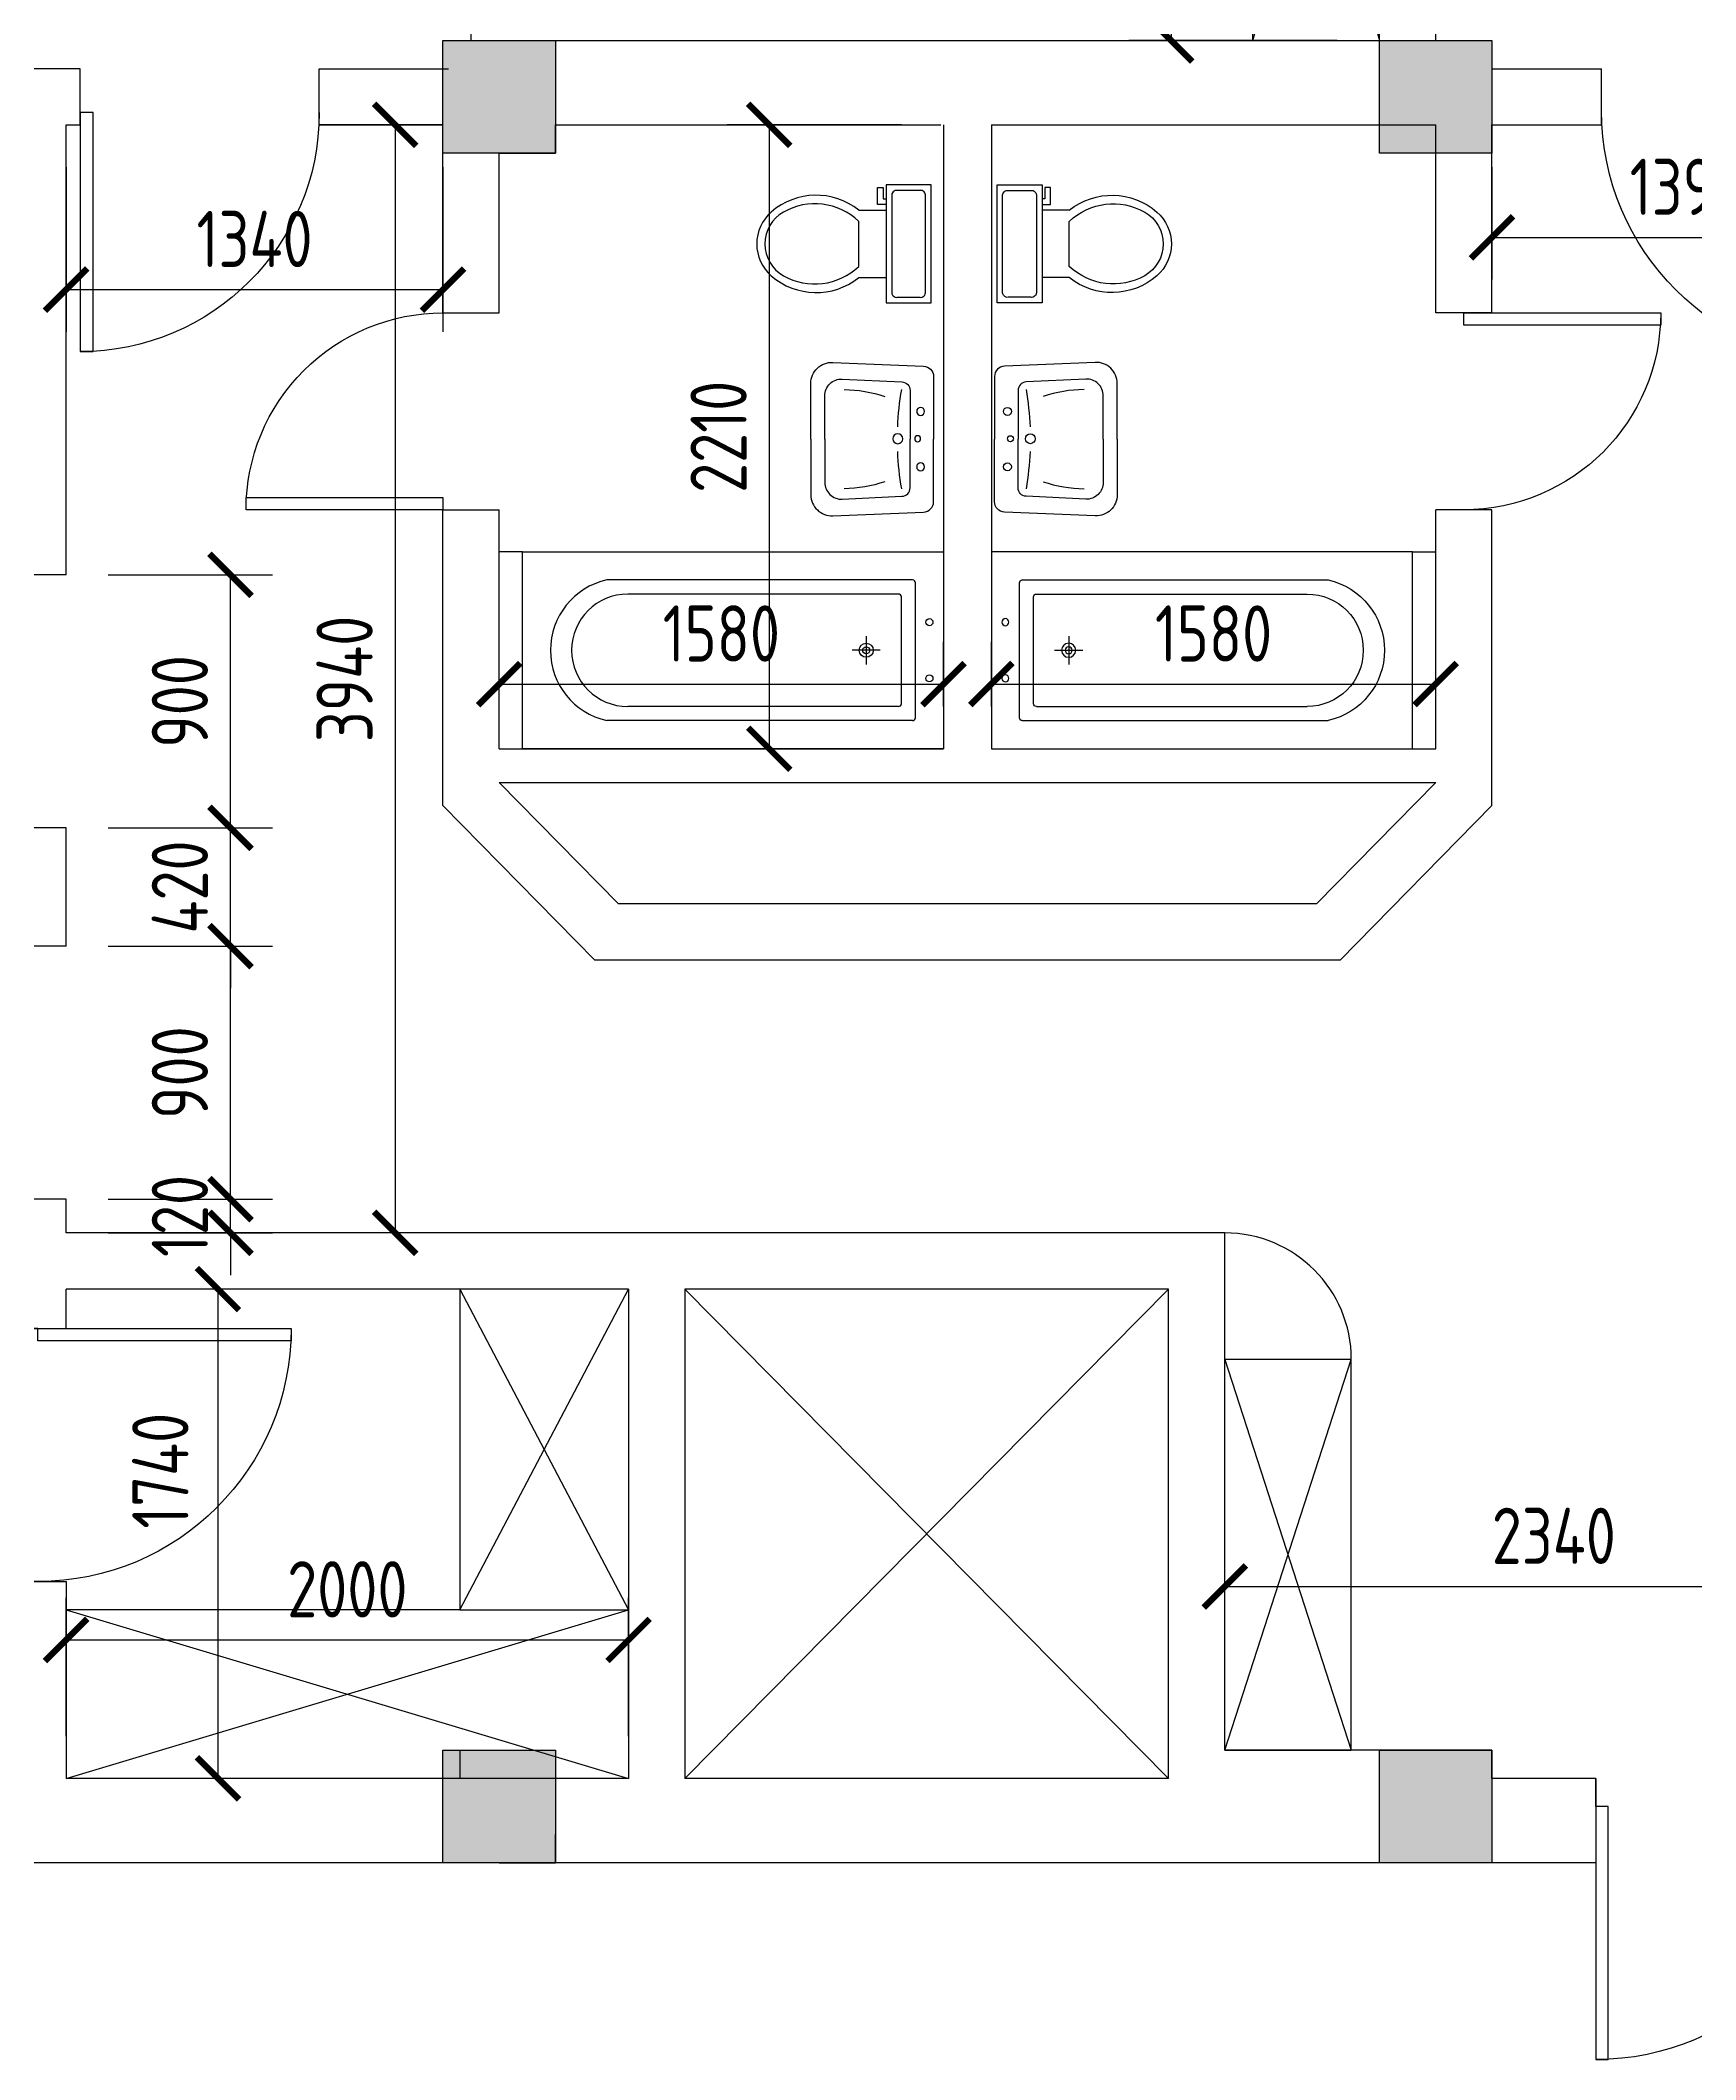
# Model space of a CAD drawing. Header units: millimetres. Extents: x -32476 to 97997, y 23196 to 53777.
# Drawn here: x 46939 to 52825, y 35025 to 42206 of the extents above; entities that cross this region are included whole.
import ezdxf

# ---------------------------------------------------------------- set-up
doc = ezdxf.new("R2010")
doc.units = ezdxf.units.MM
doc.layers.get('Defpoints').update_dxf_attribs({"color": 140})
doc.styles.add('Arch-Dim', font='romans.shx', dxfattribs={"width": 0.75})
doc.dimstyles.new('Annotative-UK', dxfattribs={"dimscale": 0, "dimtxt": 2.5, "dimasz": 1.5, "dimexe": 1.5, "dimexo": 1.5, "dimgap": 0.8, "dimtad": 1, "dimdec": 0, "dimdsep": 46, "dimtxsty": 'Arch-Dim', "dimblk": 'ARCHTICK', "dimcen": 2.5, "dimadec": 1, "dimazin": 2, "dimtfac": 1, "dimtdec": 0, "dimtix": 1, "dimtmove": 2, "dimatfit": 3, "dimfxl": 1, "dimtolj": 1, "dimtzin": 0, "dimarcsym": 0})

# ---------------------------------------------------------------- blocks, each defined once
blk = doc.blocks.new('*U8')
for p, q in [((-900, 0), (-900, 100)), ((0, 0), (0, 100))]:
    blk.add_line(p, q)
blk.add_lwpolyline([(0, 0), (0, -900), (-43.75, -900), (-43.75, 0)], close=True)
blk.add_arc((0, 0), 900, 180, 270)
blk = doc.blocks.new('*U189')
for p, q in [((-800, 0), (-800, 100)), ((0, 0), (0, 100))]:
    blk.add_line(p, q)
blk.add_lwpolyline([(0, 0), (0, -800), (-43.75, -800), (-43.75, 0)], close=True)
blk.add_arc((0, 0), 800, 180, 270)
blk = doc.blocks.new('*U245')
for p, q in [((0, 0), (0, 100)), ((700, 0), (700, 100))]:
    blk.add_line(p, q)
blk.add_lwpolyline([(0, 0), (0, -700), (43.75, -700), (43.75, 0)], close=True)
blk.add_arc((0, 0), 700, 270, 0)
blk = doc.blocks.new('toilet-6')
at = {"color": 0, "linetype": 'ByBlock'}
for p, q in [((-0.21, -0.02), (-0.21, -0.18)), ((0.21, -0.02), (-0.21, -0.02)), ((-0.19, -0.06), (-0.19, -0.14)), ((0.17, -0.04), (-0.17, -0.04)), ((0.19, -0.14), (0.19, -0.06)), ((0.21, -0.18), (0.21, -0.02)), ((-0.21, -0.18), (0.21, -0.18)), ((-0.2, -0.21), (-0.2, -0.19)), ((-0.2, -0.19), (-0.16, -0.19)), ((-0.14, -0.21), (-0.2, -0.21)), ((-0.17, -0.16), (0.17, -0.16)), ((-0.16, -0.19), (-0.16, -0.18)), ((-0.14, -0.18), (-0.14, -0.21)), ((-0.12, -0.277), (-0.12, -0.18)), ((0.12, -0.277), (0.12, -0.18)), ((0.08, -0.277), (-0.08, -0.277))]:
    blk.add_line(p, q, dxfattribs=at)
for centre, radius, start, end in [((-0.1725, -0.0575), 0.0177, 81.8699, 188.1301), ((0.1725, -0.0575), 0.0177, 351.8699, 98.1301), ((-0.1725, -0.1425), 0.0177, 171.8699, 278.1301), ((0.1725, -0.1425), 0.0177, 261.8699, 8.1301), ((0.0704, -0.4286), 0.2434, 141.46911, 221.07891), ((0.084, -0.4334), 0.2266, 136.36773, 209.57645), ((-0.084, -0.4334), 0.2266, 330.42328, 43.63209), ((-0.0704, -0.4286), 0.2434, 318.92086, 38.53071), ((0, -0.481), 0.13, 209.57645, 330.42328), ((0, -0.49), 0.15, 221.07891, 318.92086)]:
    blk.add_arc(centre, radius, start, end, dxfattribs=at)
blk = doc.blocks.new('fdhgjmkhj')
for points in [[(100873.7, 40846.8), (100675.7, 40846.8, -0.426121), (100600.9, 40924.8), (100614, 41247.3, -0.402405), (100651.4, 41283.2), (100873.7, 41283.2)], [(100873.7, 40846.8), (101071.7, 40846.8, 0.426121), (101146.6, 40924.8), (101133.5, 41247.3, 0.402405), (101096.1, 41283.2), (100873.7, 41283.2)], [(100873.7, 40896.4), (100719.9, 40896.4, -0.426121), (100660, 40958.7), (100670.5, 41170.7, -0.402405), (100700.4, 41199.5), (100873.7, 41199.5)], [(100873.7, 40896.4), (101027.5, 40896.4, 0.426121), (101087.4, 40958.7), (101077, 41170.7, 0.402405), (101047, 41199.5), (100873.7, 41199.5)]]:
    blk.add_lwpolyline(points, format="xyb")
for centre, radius in [((100775.1, 41237.2), 14.1), ((100875.1, 41226.6), 10.6), ((100972.4, 41237.2), 14.1), ((100875.1, 41155.8), 17.7)]:
    blk.add_circle(centre, radius)
for centre, radius, start, end in [((100865.2, 42114.4), 959.2, 259.92163, 267.89554), ((100882.3, 42114.4), 959.2, 272.10446, 280.07837), ((101159, 40960.6), 461.6, 161.14858, 179.49261), ((100588.5, 40960.6), 461.6, 0.50739, 18.85142)]:
    blk.add_arc(centre, radius, start, end)
blk = doc.blocks.new('*U37')
for p, q in [((0, 0), (0, 100)), ((900, 0), (900, 100))]:
    blk.add_line(p, q)
blk.add_lwpolyline([(0, 0), (0, -900), (43.75, -900), (43.75, 0)], close=True)
blk.add_arc((0, 0), 900, 270, 0)
blk = doc.blocks.new('*U246')
for p, q in [((-700, 0), (-700, -100)), ((0, 0), (0, -100))]:
    blk.add_line(p, q)
blk.add_lwpolyline([(0, 0), (0, 700), (-43.75, 700), (-43.75, 0)], close=True)
blk.add_arc((0, 0), 700, 90, 180)
blk = doc.blocks.new('_ArchTick')
at = {"color": 0, "linetype": 'ByBlock', "const_width": 0.15}
blk.add_lwpolyline([(-0.5, -0.5), (0.5, 0.5)], dxfattribs=at)
blk = doc.blocks.new('*D63')
at = {"color": 0, "lineweight": -2, "transparency": 16777216}
for p, q in [((47030.4, 36175), (47030.4, 36667.5)), ((49030.4, 36175), (49030.4, 36667.5)), ((47030.4, 36517.5), (49030.4, 36517.5))]:
    blk.add_line(p, q, dxfattribs=at)
at = {"layer": 'Defpoints', "color": 0, "transparency": 16777216}
for p in [(49030.4, 36517.5), (47030.4, 36025), (49030.4, 36025)]:
    blk.add_point(p, dxfattribs=at)
at = {"color": 0, "lineweight": -2, "transparency": 16777216, "xscale": 150, "yscale": 150, "zscale": 150, "rotation": 180}
blk.add_blockref('_ArchTick', (47030.4, 36517.5), dxfattribs=at)
at = {"color": 0, "lineweight": -2, "transparency": 16777216, "xscale": 150, "yscale": 150, "zscale": 150}
blk.add_blockref('_ArchTick', (49030.4, 36517.5), dxfattribs=at)
at = {"color": 0, "transparency": 16777216, "insert": (48030.4, 36697.5), "char_height": 200, "attachment_point": 5, "style": 'Arch-Dim'}
blk.add_mtext('\\A1;2000', dxfattribs=at)
blk = doc.blocks.new('*D64')
at = {"color": 0, "lineweight": -2, "transparency": 16777216}
for p, q in [((48880.4, 37765), (47420.4, 37765)), ((47570.4, 37765), (47570.4, 36025)), ((48880.4, 36025), (47420.4, 36025))]:
    blk.add_line(p, q, dxfattribs=at)
at = {"layer": 'Defpoints', "color": 0, "transparency": 16777216}
for p in [(49030.4, 37765), (47570.4, 36025), (49030.4, 36025)]:
    blk.add_point(p, dxfattribs=at)
at = {"color": 0, "lineweight": -2, "transparency": 16777216, "xscale": 150, "yscale": 150, "zscale": 150}
for p, rotation in [((47570.4, 37765), 90), ((47570.4, 36025), 270)]:
    blk.add_blockref('_ArchTick', p, dxfattribs=dict(at, rotation=rotation))
at = {"color": 0, "transparency": 16777216, "insert": (47365.4, 37119.1), "char_height": 200, "attachment_point": 5, "rotation": 90, "style": 'Arch-Dim'}
blk.add_mtext('\\A1;1740', dxfattribs=at)
blk = doc.blocks.new('*D67')
at = {"color": 0, "lineweight": -2, "transparency": 16777216}
for p, q in [((40750.4, 42255), (40750.4, 42677.5)), ((48470.4, 42355), (48470.4, 42677.5)), ((40750.4, 42527.5), (48470.4, 42527.5))]:
    blk.add_line(p, q, dxfattribs=at)
at = {"layer": 'Defpoints', "color": 0, "transparency": 16777216}
for p in [(48470.4, 42527.5), (48470.4, 42205), (40750.4, 42105)]:
    blk.add_point(p, dxfattribs=at)
at = {"color": 0, "lineweight": -2, "transparency": 16777216, "xscale": 150, "yscale": 150, "zscale": 150, "rotation": 180}
blk.add_blockref('_ArchTick', (40750.4, 42527.5), dxfattribs=at)
at = {"color": 0, "lineweight": -2, "transparency": 16777216, "xscale": 150, "yscale": 150, "zscale": 150}
blk.add_blockref('_ArchTick', (48470.4, 42527.5), dxfattribs=at)
at = {"color": 0, "transparency": 16777216, "insert": (44610.4, 42707.5), "char_height": 200, "attachment_point": 5, "style": 'Arch-Dim'}
blk.add_mtext('\\A1;7720', dxfattribs=at)
blk = doc.blocks.new('*D69')
at = {"color": 0, "lineweight": -2, "transparency": 16777216}
for p, q in [((50000.4, 41905), (49380.5, 41905)), ((49530.5, 41905), (49530.5, 39686.8)), ((50000.4, 39686.8), (49380.5, 39686.8))]:
    blk.add_line(p, q, dxfattribs=at)
at = {"layer": 'Defpoints', "color": 0, "transparency": 16777216}
for p in [(50150.4, 41905), (49530.5, 39686.8), (50150.4, 39686.8)]:
    blk.add_point(p, dxfattribs=at)
at = {"color": 0, "lineweight": -2, "transparency": 16777216, "xscale": 150, "yscale": 150, "zscale": 150}
for p, rotation in [((49530.5, 41905), 90), ((49530.5, 39686.8), 270)]:
    blk.add_blockref('_ArchTick', p, dxfattribs=dict(at, rotation=rotation))
at = {"color": 0, "transparency": 16777216, "insert": (49350.5, 40795.9), "char_height": 200, "attachment_point": 5, "rotation": 90, "style": 'Arch-Dim'}
blk.add_mtext('\\A1;2210', dxfattribs=at)
blk = doc.blocks.new('*D70')
at = {"color": 0, "lineweight": -2, "transparency": 16777216}
for p, q in [((48570.4, 39836.8), (48570.4, 40066.5)), ((50150.4, 39836.8), (50150.4, 40066.5)), ((48570.4, 39916.5), (50150.4, 39916.5))]:
    blk.add_line(p, q, dxfattribs=at)
at = {"layer": 'Defpoints', "color": 0, "transparency": 16777216}
for p in [(50150.4, 39916.5), (48570.4, 39686.8), (50150.4, 39686.8)]:
    blk.add_point(p, dxfattribs=at)
at = {"color": 0, "lineweight": -2, "transparency": 16777216, "xscale": 150, "yscale": 150, "zscale": 150, "rotation": 180}
blk.add_blockref('_ArchTick', (48570.4, 39916.5), dxfattribs=at)
at = {"color": 0, "lineweight": -2, "transparency": 16777216, "xscale": 150, "yscale": 150, "zscale": 150}
blk.add_blockref('_ArchTick', (50150.4, 39916.5), dxfattribs=at)
at = {"color": 0, "transparency": 16777216, "insert": (49360.4, 40096.5), "char_height": 200, "attachment_point": 5, "style": 'Arch-Dim'}
blk.add_mtext('\\A1;1580', dxfattribs=at)
blk = doc.blocks.new('*D71')
at = {"color": 0, "lineweight": -2, "transparency": 16777216}
for p, q in [((50320.4, 39836.8), (50320.4, 40066.5)), ((51900.4, 39836.8), (51900.4, 40066.5)), ((50320.4, 39916.5), (51900.4, 39916.5))]:
    blk.add_line(p, q, dxfattribs=at)
at = {"layer": 'Defpoints', "color": 0, "transparency": 16777216}
for p in [(51900.4, 39916.5), (50320.4, 39686.8), (51900.4, 39686.8)]:
    blk.add_point(p, dxfattribs=at)
at = {"color": 0, "lineweight": -2, "transparency": 16777216, "xscale": 150, "yscale": 150, "zscale": 150, "rotation": 180}
blk.add_blockref('_ArchTick', (50320.4, 39916.5), dxfattribs=at)
at = {"color": 0, "lineweight": -2, "transparency": 16777216, "xscale": 150, "yscale": 150, "zscale": 150}
blk.add_blockref('_ArchTick', (51900.4, 39916.5), dxfattribs=at)
at = {"color": 0, "transparency": 16777216, "insert": (51110.4, 40096.5), "char_height": 200, "attachment_point": 5, "style": 'Arch-Dim'}
blk.add_mtext('\\A1;1580', dxfattribs=at)
blk = doc.blocks.new('*D73')
at = {"color": 0, "lineweight": -2, "transparency": 16777216}
for p, q in [((51900.4, 42355), (51900.4, 44942)), ((59610.4, 42455), (59610.4, 44942)), ((51900.4, 44792), (59610.4, 44792))]:
    blk.add_line(p, q, dxfattribs=at)
at = {"layer": 'Defpoints', "color": 0, "transparency": 16777216}
for p in [(59610.4, 44792), (59610.4, 42305), (51900.4, 42205)]:
    blk.add_point(p, dxfattribs=at)
at = {"color": 0, "lineweight": -2, "transparency": 16777216, "xscale": 150, "yscale": 150, "zscale": 150, "rotation": 180}
blk.add_blockref('_ArchTick', (51900.4, 44792), dxfattribs=at)
at = {"color": 0, "lineweight": -2, "transparency": 16777216, "xscale": 150, "yscale": 150, "zscale": 150}
blk.add_blockref('_ArchTick', (59610.4, 44792), dxfattribs=at)
at = {"color": 0, "transparency": 16777216, "insert": (55755.4, 44972), "char_height": 200, "attachment_point": 5, "style": 'Arch-Dim'}
blk.add_mtext('\\A1;7710', dxfattribs=at)
blk = doc.blocks.new('*D76')
at = {"color": 0, "lineweight": -2, "transparency": 16777216}
for p, q in [((51550.4, 44245), (50809.6, 44245)), ((50959.6, 44245), (50959.6, 42205)), ((51550.4, 42205), (50809.6, 42205))]:
    blk.add_line(p, q, dxfattribs=at)
at = {"layer": 'Defpoints', "color": 0, "transparency": 16777216}
for p in [(51700.4, 44245), (50959.6, 42205), (51700.4, 42205)]:
    blk.add_point(p, dxfattribs=at)
at = {"color": 0, "lineweight": -2, "transparency": 16777216, "xscale": 150, "yscale": 150, "zscale": 150}
for p, rotation in [((50959.6, 44245), 90), ((50959.6, 42205), 270)]:
    blk.add_blockref('_ArchTick', p, dxfattribs=dict(at, rotation=rotation))
at = {"color": 0, "transparency": 16777216, "insert": (50779.6, 43225), "char_height": 200, "attachment_point": 5, "rotation": 90, "style": 'Arch-Dim'}
blk.add_mtext('\\A1;2040', dxfattribs=at)
blk = doc.blocks.new('*D77')
at = {"color": 0, "lineweight": -2, "transparency": 16777216}
for p, q in [((51150.4, 36275), (51150.4, 36857.6)), ((53490.4, 36175), (53490.4, 36857.6)), ((51150.4, 36707.6), (53490.4, 36707.6))]:
    blk.add_line(p, q, dxfattribs=at)
at = {"layer": 'Defpoints', "color": 0, "transparency": 16777216}
for p in [(53490.4, 36707.6), (51150.4, 36125), (53490.4, 36025)]:
    blk.add_point(p, dxfattribs=at)
at = {"color": 0, "lineweight": -2, "transparency": 16777216, "xscale": 150, "yscale": 150, "zscale": 150, "rotation": 180}
blk.add_blockref('_ArchTick', (51150.4, 36707.6), dxfattribs=at)
at = {"color": 0, "lineweight": -2, "transparency": 16777216, "xscale": 150, "yscale": 150, "zscale": 150}
blk.add_blockref('_ArchTick', (53490.4, 36707.6), dxfattribs=at)
at = {"color": 0, "transparency": 16777216, "insert": (52320.4, 36887.6), "char_height": 200, "attachment_point": 5, "style": 'Arch-Dim'}
blk.add_mtext('\\A1;2340', dxfattribs=at)
blk = doc.blocks.new('*D79')
at = {"color": 0, "lineweight": -2, "transparency": 16777216}
for p, q in [((48220.4, 41905), (48050.6, 41905)), ((48200.6, 41905), (48200.6, 37965)), ((48220.4, 37965), (48050.6, 37965))]:
    blk.add_line(p, q, dxfattribs=at)
at = {"layer": 'Defpoints', "color": 0, "transparency": 16777216}
for p in [(48370.4, 41905), (48200.6, 37965), (48370.4, 37965)]:
    blk.add_point(p, dxfattribs=at)
at = {"color": 0, "lineweight": -2, "transparency": 16777216, "xscale": 150, "yscale": 150, "zscale": 150}
for p, rotation in [((48200.6, 41905), 90), ((48200.6, 37965), 270)]:
    blk.add_blockref('_ArchTick', p, dxfattribs=dict(at, rotation=rotation))
at = {"color": 0, "transparency": 16777216, "insert": (48020.6, 39935), "char_height": 200, "attachment_point": 5, "rotation": 90, "style": 'Arch-Dim'}
blk.add_mtext('\\A1;3940', dxfattribs=at)
blk = doc.blocks.new('*D80')
at = {"color": 0, "lineweight": -2, "transparency": 16777216}
for p, q in [((47030.448722, 41755), (47030.448722, 41169.433787)), ((48370.448722, 41755), (48370.448722, 41169.433787)), ((47030.448722, 41319.433787), (48370.448722, 41319.433787))]:
    blk.add_line(p, q, dxfattribs=at)
at = {"layer": 'Defpoints', "color": 0, "transparency": 16777216}
for p in [(47030.448722, 41905), (48370.448722, 41905), (48370.448722, 41319.433787)]:
    blk.add_point(p, dxfattribs=at)
at = {"color": 0, "lineweight": -2, "transparency": 16777216, "xscale": 150, "yscale": 150, "zscale": 150, "rotation": 180}
blk.add_blockref('_ArchTick', (47030.448722, 41319.433787), dxfattribs=at)
at = {"color": 0, "lineweight": -2, "transparency": 16777216, "xscale": 150, "yscale": 150, "zscale": 150}
blk.add_blockref('_ArchTick', (48370.448722, 41319.433787), dxfattribs=at)
at = {"color": 0, "transparency": 16777216, "insert": (47700.448722, 41499.433787), "char_height": 200, "attachment_point": 5, "style": 'Arch-Dim'}
blk.add_mtext('\\A1;1340', dxfattribs=at)
blk = doc.blocks.new('*D81')
at = {"color": 0, "lineweight": -2, "transparency": 16777216}
for p, q in [((47614.9, 38085), (47614.9, 38235)), ((47180.4, 38085), (47764.9, 38085)), ((47614.9, 37965), (47614.9, 38085)), ((47180.4, 37965), (47764.9, 37965)), ((47614.9, 37965), (47614.9, 37815))]:
    blk.add_line(p, q, dxfattribs=at)
at = {"layer": 'Defpoints', "color": 0, "transparency": 16777216}
for p in [(47030.4, 38085), (47614.9, 38085), (47030.4, 37965)]:
    blk.add_point(p, dxfattribs=at)
at = {"color": 0, "lineweight": -2, "transparency": 16777216, "xscale": 150, "yscale": 150, "zscale": 150}
for p, rotation in [((47614.9, 38085), 270), ((47614.9, 37965), 90)]:
    blk.add_blockref('_ArchTick', p, dxfattribs=dict(at, rotation=rotation))
at = {"color": 0, "transparency": 16777216, "insert": (47434.9, 38025), "char_height": 200, "attachment_point": 5, "rotation": 90, "style": 'Arch-Dim'}
blk.add_mtext('\\A1;120', dxfattribs=at)
blk = doc.blocks.new('*D82')
at = {"color": 0, "lineweight": -2, "transparency": 16777216}
for p, q in [((47180.4, 38985), (47764.9, 38985)), ((47614.9, 38085), (47614.9, 38985)), ((47180.4, 38085), (47764.9, 38085))]:
    blk.add_line(p, q, dxfattribs=at)
at = {"layer": 'Defpoints', "color": 0, "transparency": 16777216}
for p in [(47030.4, 38985), (47614.9, 38985), (47030.4, 38085)]:
    blk.add_point(p, dxfattribs=at)
at = {"color": 0, "lineweight": -2, "transparency": 16777216, "xscale": 150, "yscale": 150, "zscale": 150}
for p, rotation in [((47614.9, 38985), 90), ((47614.9, 38085), 270)]:
    blk.add_blockref('_ArchTick', p, dxfattribs=dict(at, rotation=rotation))
at = {"color": 0, "transparency": 16777216, "insert": (47434.9, 38535), "char_height": 200, "attachment_point": 5, "rotation": 90, "style": 'Arch-Dim'}
blk.add_mtext('\\A1;900', dxfattribs=at)
blk = doc.blocks.new('*D83')
at = {"color": 0, "lineweight": -2, "transparency": 16777216}
for p, q in [((47614.9, 39405), (47614.9, 39555)), ((47180.4, 39405), (47764.9, 39405)), ((47614.9, 38985), (47614.9, 39405)), ((47180.4, 38985), (47764.9, 38985)), ((47614.9, 38985), (47614.9, 38835))]:
    blk.add_line(p, q, dxfattribs=at)
at = {"layer": 'Defpoints', "color": 0, "transparency": 16777216}
for p in [(47030.4, 39405), (47614.9, 39405), (47030.4, 38985)]:
    blk.add_point(p, dxfattribs=at)
at = {"color": 0, "lineweight": -2, "transparency": 16777216, "xscale": 150, "yscale": 150, "zscale": 150}
for p, rotation in [((47614.9, 39405), 270), ((47614.9, 38985), 90)]:
    blk.add_blockref('_ArchTick', p, dxfattribs=dict(at, rotation=rotation))
at = {"color": 0, "transparency": 16777216, "insert": (47434.9, 39195), "char_height": 200, "attachment_point": 5, "rotation": 90, "style": 'Arch-Dim'}
blk.add_mtext('\\A1;420', dxfattribs=at)
blk = doc.blocks.new('*D84')
at = {"color": 0, "lineweight": -2, "transparency": 16777216}
for p, q in [((47180.4, 40305), (47764.9, 40305)), ((47614.9, 39405), (47614.9, 40305)), ((47180.4, 39405), (47764.9, 39405))]:
    blk.add_line(p, q, dxfattribs=at)
at = {"layer": 'Defpoints', "color": 0, "transparency": 16777216}
for p in [(47030.4, 40305), (47614.9, 40305), (47030.4, 39405)]:
    blk.add_point(p, dxfattribs=at)
at = {"color": 0, "lineweight": -2, "transparency": 16777216, "xscale": 150, "yscale": 150, "zscale": 150}
for p, rotation in [((47614.9, 40305), 90), ((47614.9, 39405), 270)]:
    blk.add_blockref('_ArchTick', p, dxfattribs=dict(at, rotation=rotation))
at = {"color": 0, "transparency": 16777216, "insert": (47434.9, 39855), "char_height": 200, "attachment_point": 5, "rotation": 90, "style": 'Arch-Dim'}
blk.add_mtext('\\A1;900', dxfattribs=at)
blk = doc.blocks.new('*D86')
at = {"color": 0, "lineweight": -2, "transparency": 16777216}
for p, q in [((52100.448722, 41755), (52100.448722, 41355)), ((53490.448722, 41755), (53490.448722, 41355)), ((52100.448722, 41505), (53490.448722, 41505))]:
    blk.add_line(p, q, dxfattribs=at)
at = {"layer": 'Defpoints', "color": 0, "transparency": 16777216}
for p in [(52100.448722, 41905), (53490.448722, 41905), (53490.448722, 41505)]:
    blk.add_point(p, dxfattribs=at)
at = {"color": 0, "lineweight": -2, "transparency": 16777216, "xscale": 150, "yscale": 150, "zscale": 150, "rotation": 180}
blk.add_blockref('_ArchTick', (52100.448722, 41505), dxfattribs=at)
at = {"color": 0, "lineweight": -2, "transparency": 16777216, "xscale": 150, "yscale": 150, "zscale": 150}
blk.add_blockref('_ArchTick', (53490.448722, 41505), dxfattribs=at)
at = {"color": 0, "transparency": 16777216, "insert": (52795.448722, 41685), "char_height": 200, "attachment_point": 5, "style": 'Arch-Dim'}
blk.add_mtext('\\A1;1390', dxfattribs=at)
blk = doc.blocks.new('*U212')
for p, q in [((0, 0), (0, -100)), ((-900, 0), (-900, -100))]:
    blk.add_line(p, q)
blk.add_lwpolyline([(0, 0), (0, 900), (-43.75, 900), (-43.75, 0)], close=True)
blk.add_arc((0, 0), 900, 90, 180)
blk = doc.blocks.new('Bañ05 150x70')
at = {"color": 0, "linetype": 'ByBlock'}
for p, q in [((0, 0.35), (1.4975, 0.35)), ((0, -0.35), (0, 0.35)), ((1.4975, 0.35), (1.4975, -0.35)), ((0.1, 0.24), (0.1, -0.24)), ((0.11, 0.25), (1.1975, 0.25)), ((0.15, 0.19), (0.15, -0.19)), ((0.16, 0.2), (1.1225, 0.2)), ((0.225, 0), (0.325, 0)), ((0.275, -0.05), (0.275, 0.05)), ((0.16, -0.2), (1.1225, -0.2)), ((0.11, -0.25), (1.1975, -0.25)), ((1.4975, -0.35), (0, -0.35))]:
    blk.add_line(p, q, dxfattribs=at)
for centre, radius in [((0.05, 0.1), 0.0125), ((0.275, 0), 0.025), ((0.275, 0), 0.0125), ((0.05, -0.1), 0.0125)]:
    blk.add_circle(centre, radius, dxfattribs=at)
for centre, radius, start, end in [((0.11, 0.24), 0.01, 90, 180.00001), ((1.1417, 0), 0.2562, 282.59482, 77.40487), ((0.16, 0.19), 0.01, 90, 180.00006), ((1.1225, 0), 0.2, 270, 89.99999), ((0.16, -0.19), 0.01, 180, 270.00006), ((0.11, -0.24), 0.01, 180, 269.99999)]:
    blk.add_arc(centre, radius, start, end, dxfattribs=at)

msp = doc.modelspace()

# ---------------------------------------------------------------- hatches: boundary and pattern name
h = msp.add_hatch(color=256)
h.dxf.hatch_style = 1
h.paths.add_polyline_path([(48770.4, 42205), (48370.4, 42205), (48370.4, 41805), (48770.4, 41805)])
h = msp.add_hatch(color=256)
h.dxf.hatch_style = 1
h.paths.add_polyline_path([(52100.4, 42205), (51700.4, 42205), (51700.4, 41805), (52100.4, 41805)])
h = msp.add_hatch(color=256)
h.dxf.hatch_style = 1
h.paths.add_polyline_path([(48770.4, 36125), (48370.4, 36125), (48370.4, 35725), (48770.4, 35725)])
h = msp.add_hatch(color=256)
h.dxf.hatch_style = 1
h.paths.add_polyline_path([(52100.4, 36125), (51700.4, 36125), (51700.4, 35725), (52100.4, 35725)])

# ---------------------------------------------------------------- linework, layer by layer
at = {"lineweight": 30}
for p, q in [((51900.4, 42205), (51900.4, 45275)), ((51700.4, 42205), (51700.4, 44245)), ((48470.4, 42205), (48470.4, 42326.4)), ((48370.4, 42105), (48370.4, 42205)), ((48390.4, 42205), (48470.4, 42205)), ((48770.4, 42205), (51700.4, 42205)), ((47080.4, 42105), (42710.4, 42105)), ((47080.4, 41905), (47080.4, 42105)), ((47930.4, 41905), (47930.4, 42105)), ((47930.4, 42105), (48390.4, 42105)), ((52100.4, 42105), (52490.4, 42105)), ((52490.4, 41905), (52490.4, 42105)), ((47030.4, 40305), (47030.4, 41905)), ((47030.4, 41905), (47080.4, 41905)), ((47930.4, 41905), (48370.4, 41905)), ((48370.4, 41905), (47930.4, 41905)), ((48370.4, 41236.8), (48370.4, 41905)), ((48770.4, 41805), (48770.4, 41905)), ((48770.4, 41905), (50140.4, 41905)), ((50150.4, 41905), (50150.4, 39686.8)), ((50320.4, 41905), (50320.4, 39686.8)), ((50320.4, 41905), (51900.4, 41905)), ((51900.4, 41236.8), (51900.4, 41905)), ((52100.4, 41236.8), (52100.4, 41905)), ((52100.4, 41905), (52490.4, 41905)), ((48570.4, 41236.8), (48570.4, 41805)), ((48570.4, 41805), (48770.4, 41805)), ((48370.4, 41236.8), (48570.4, 41236.8)), ((52100.4, 41236.8), (51900.4, 41236.8)), ((48370.4, 39485), (48370.4, 40536.8)), ((48370.4, 40536.8), (48570.4, 40536.8)), ((48570.4, 39686.8), (48570.4, 40536.8)), ((51900.4, 39686.8), (51900.4, 40536.8)), ((52100.4, 40536.8), (51900.4, 40536.8)), ((52100.4, 39485), (52100.4, 40536.8)), ((52100.4, 39485), (52100.4, 40536.8)), ((47030.4, 40305), (46830.4, 40305)), ((48570.4, 39686.8), (50150.4, 39686.8)), ((50320.4, 39686.8), (51900.4, 39686.8)), ((48570.4, 39566.8), (48994.4, 39135)), ((48570.4, 39566.8), (51900.4, 39566.8)), ((51900.4, 39566.8), (51476.5, 39135)), ((48370.4, 39485), (48910.4, 38935)), ((52100.4, 39485), (51560.4, 38935)), ((47030.4, 39405), (46830.4, 39405)), ((47030.4, 38985), (47030.4, 39405)), ((51476.5, 39135), (48994.4, 39135)), ((47030.4, 38985), (46830.4, 38985)), ((51560.4, 38935), (48910.4, 38935)), ((47030.4, 38085), (46830.4, 38085)), ((47030.4, 37965), (47030.4, 38085)), ((51150.4, 37965), (47030.4, 37965)), ((51150.4, 36125), (51150.4, 37965)), ((49030.4, 37765), (47030.4, 37765)), ((47030.4, 37625), (47030.4, 37765)), ((49030.4, 37765), (49030.4, 36025)), ((50950.4, 37765), (49230.4, 37765)), ((49230.4, 37765), (49230.4, 36025)), ((50950.4, 36025), (50950.4, 37765)), ((49030.4, 37665), (49030.4, 36025)), ((46830.4, 37625), (47030.4, 37625)), ((46830.4, 36725), (47030.4, 36725)), ((47030.4, 36725), (47030.4, 36025)), ((48430.4, 36125), (48430.4, 36025)), ((52100.4, 36125), (51150.4, 36125)), ((52100.4, 36025), (52100.4, 36125)), ((49030.4, 36025), (47030.4, 36025)), ((50950.4, 36025), (49230.4, 36025)), ((52470.4, 36025), (52100.4, 36025)), ((52470.4, 36025), (52470.4, 35725)), ((48770.4, 35725), (48770.4, 35825)), ((52470.4, 35725), (40450.4, 35725)), ((48570.4, 35725), (48770.4, 35725))]:
    msp.add_line(p, q, dxfattribs=at)
for p, q in [((51250.4, 42205), (51250.4, 43795)), ((51250.4, 42205), (51700.4, 43795)), ((51250.4, 43795), (51700.4, 42205)), ((48652.9, 40386.8), (48570.4, 40386.8)), ((51818, 40386.8), (51900.4, 40386.8)), ((48430.4, 37765), (48430.4, 36625)), ((48430.4, 36625), (49030.4, 37765)), ((48430.4, 37765), (49030.4, 36625)), ((49230.4, 37765), (50950.4, 36025)), ((50950.4, 37765), (49230.4, 36025)), ((51150.4, 36125), (51600.4, 37515)), ((51600.4, 37515), (51150.4, 37515)), ((51150.4, 37515), (51600.4, 36125)), ((51600.4, 36125), (51600.4, 37515)), ((48430.4, 36625), (47030.4, 36625)), ((47030.4, 36025), (49030.4, 36625)), ((47030.4, 36625), (49030.4, 36025)), ((48430.4, 36625), (49030.4, 36625)), ((51150.4, 36125), (51600.4, 36125))]:
    msp.add_line(p, q)
for points in [[(48370.4, 42205), (48770.4, 42205), (48770.4, 41805), (48370.4, 41805)], [(51700.4, 42205), (52100.4, 42205), (52100.4, 41805), (51700.4, 41805)], [(48370.4, 36125), (48770.4, 36125), (48770.4, 35725), (48370.4, 35725)], [(51700.4, 36125), (52100.4, 36125), (52100.4, 35725), (51700.4, 35725)]]:
    msp.add_lwpolyline(points, close=True, dxfattribs=at)
msp.add_arc((51150.4, 37515), 450, 0, 90)

# ---------------------------------------------------------------- block references
at = {"lineweight": 30, "xscale": -1.0625, "yscale": 1.0625, "zscale": 1.0625}
msp.add_blockref('*U189', (47080.4, 41948.8), dxfattribs=at)
at = {"lineweight": 30, "xscale": -1}
for name, p in [('*U37', (53390.4, 41955)), ('*U8', (52470.4, 35925))]:
    msp.add_blockref(name, p, dxfattribs=at)
at = {"yscale": 1000, "zscale": 1000}
for name, p, xscale, rotation in [('toilet-6', (50126.1, 41482), 1000, 270), ('toilet-6', (50320.6, 41482), -1000, 90), ('Bañ05 150x70', (50150.4, 40036.8), 1000, 180), ('Bañ05 150x70', (50320.4, 40036.8), -1000, 180)]:
    msp.add_blockref(name, p, dxfattribs=dict(at, xscale=xscale, rotation=rotation))
at = {"lineweight": 30, "xscale": -1, "rotation": 270}
for name, p in [('*U245', (48370.4, 40536.8)), ('*U246', (52000.4, 41236.8)), ('*U212', (46930.4, 37625))]:
    msp.add_blockref(name, p, dxfattribs=at)
at = {"xscale": -1, "rotation": 270}
msp.add_blockref('fdhgjmkhj', (8831.8, -60086), dxfattribs=at)
at = {"rotation": 90}
msp.add_blockref('fdhgjmkhj', (91614.9, -60086), dxfattribs=at)

# ---------------------------------------------------------------- dimensions: what is measured, and where the dimension line sits
for base, p1, p2, picture, middle in [((59610.4, 44792), (51900.4, 42205), (59610.4, 42305), '*D73', (55755.4, 44972)), ((48470.4, 42527.5), (40750.4, 42105), (48470.4, 42205), '*D67', (44610.4, 42707.5)), ((48370.4, 41319.4), (47030.4, 41905), (48370.4, 41905), '*D80', (47700.4, 41499.4)), ((53490.4, 41505), (52100.4, 41905), (53490.4, 41905), '*D86', (52795.4, 41685)), ((50150.4, 39916.5), (48570.4, 39686.8), (50150.4, 39686.8), '*D70', (49360.4, 40096.5)), ((51900.4, 39916.5), (50320.4, 39686.8), (51900.4, 39686.8), '*D71', (51110.4, 40096.5)), ((53490.4, 36707.6), (51150.4, 36125), (53490.4, 36025), '*D77', (52320.4, 36887.6)), ((49030.4, 36517.5), (47030.4, 36025), (49030.4, 36025), '*D63', (48030.4, 36697.5))]:
    dim = msp.add_linear_dim(base=base, p1=p1, p2=p2, dimstyle='Annotative-UK', override={"dimtxt": 2, "dimzin": 3})
    dim.commit()
    dim.dimension.update_dxf_attribs({"geometry": picture, "text_midpoint": middle})
for base, p1, p2, picture, middle in [((50959.6, 42205), (51700.4, 44245), (51700.4, 42205), '*D76', (50779.6, 43225)), ((48200.6, 37965), (48370.4, 41905), (48370.4, 37965), '*D79', (48020.6, 39935)), ((47614.9, 40305), (47030.4, 39405), (47030.4, 40305), '*D84', (47434.9, 39855)), ((47614.9, 39405), (47030.4, 38985), (47030.4, 39405), '*D83', (47434.9, 39195)), ((47614.9, 38985), (47030.4, 38085), (47030.4, 38985), '*D82', (47434.9, 38535)), ((47614.9, 38085), (47030.4, 37965), (47030.4, 38085), '*D81', (47434.9, 38025))]:
    dim = msp.add_linear_dim(base=base, p1=p1, p2=p2, angle=90, dimstyle='Annotative-UK', override={"dimtxt": 2, "dimzin": 3})
    dim.commit()
    dim.dimension.update_dxf_attribs({"geometry": picture, "text_midpoint": middle})
dim = msp.add_linear_dim(base=(49530.5, 39686.8), p1=(50150.4, 41905), p2=(50150.4, 39686.8), angle=90, text='2210', dimstyle='Annotative-UK', override={"dimtxt": 2, "dimzin": 3})
dim.commit()
dim.dimension.update_dxf_attribs({"geometry": '*D69', "text_midpoint": (49350.5, 40795.9)})
dim = msp.add_linear_dim(base=(47570.4, 36025), p1=(49030.4, 37765), p2=(49030.4, 36025), angle=90, dimstyle='Annotative-UK', override={"dimtxt": 2, "dimzin": 3})
dim.commit()
dim.dimension.update_dxf_attribs({"geometry": '*D64', "text_midpoint": (47365.4, 37119.1), "dimtype": 160})

doc.saveas('drawing.dxf')
